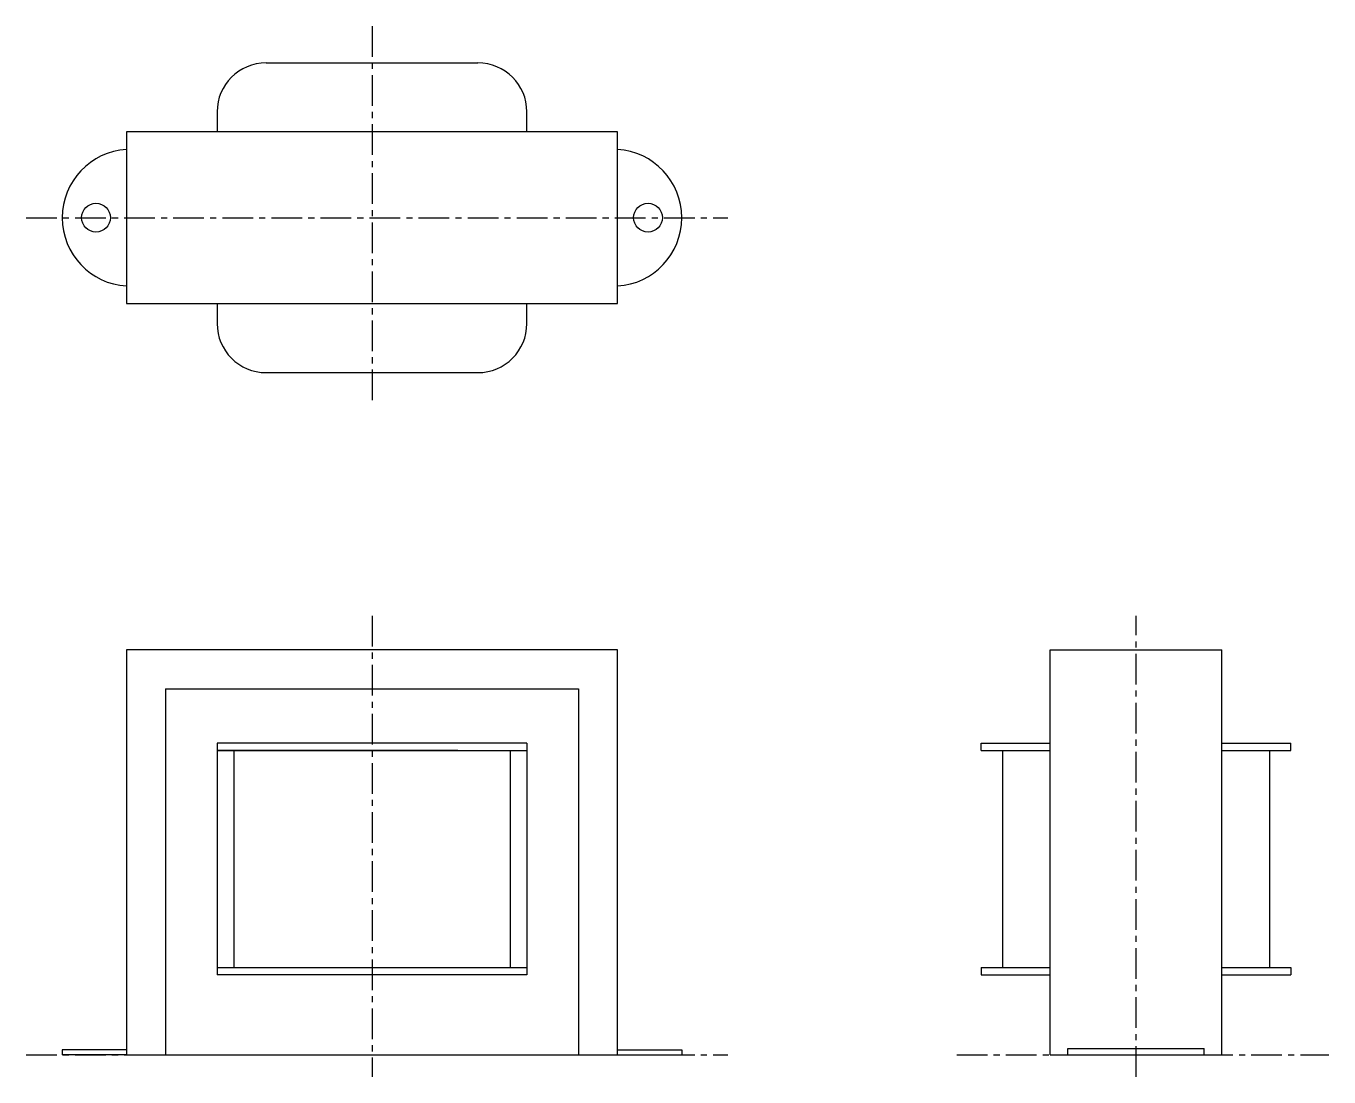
# Model space of a CAD drawing. Units: millimetres on the paper. Extents: x -105 to 107, y -91 to 81.
import ezdxf

# ---------------------------------------------------------------- set-up
doc = ezdxf.new("R2010")
doc.units = ezdxf.units.MM
doc.linetypes.add('CHAIN1', pattern=[8, 5, -1, 1, -1])
doc.layers.add('0-0_OUTLINE1', color=3, linetype='Continuous')
doc.layers.add('0-1_CENTER LINE1', color=4, linetype='CHAIN1')

msp = doc.modelspace()

# ---------------------------------------------------------------- linework, layer by layer
at = {"layer": '0-0_OUTLINE1'}
for p, q in [((-66.344, 74.738), (-31.844, 74.738)), ((-74.344, 66.738), (-74.344, 63.488)), ((-23.844, 63.488), (-23.844, 66.738)), ((-89.094, 63.488), (-89.094, 35.488)), ((-9.094, 63.488), (-89.094, 63.488)), ((-9.094, 35.488), (-9.094, 63.488)), ((-89.094, 35.488), (-9.094, 35.488)), ((-74.344, 35.488), (-74.344, 32.238)), ((-23.844, 32.238), (-23.844, 35.488)), ((-66.344, 24.238), (-31.844, 24.238)), ((61.467, -86.963), (61.467, -20.963)), ((61.467, -20.963), (89.467, -20.963)), ((89.467, -86.963), (89.467, -20.963)), ((-82.744, -27.313), (-82.744, -86.963)), ((-23.844, -36.163), (-74.344, -36.163)), ((-74.344, -36.163), (-74.344, -73.963)), ((-74.344, -37.363), (-23.844, -37.363)), ((-35.103, -37.363), (-74.344, -37.363)), ((-52.314, -37.363), (-74.344, -37.363)), ((-71.594, -37.363), (-71.594, -72.763)), ((-26.594, -37.363), (-26.594, -72.763)), ((50.217, -37.363), (50.217, -36.163)), ((50.217, -36.163), (61.467, -36.163)), ((50.217, -37.363), (61.467, -37.363)), ((53.717, -37.363), (53.717, -72.763)), ((89.467, -36.163), (100.717, -36.163)), ((89.467, -37.363), (100.717, -37.363)), ((97.217, -37.363), (97.217, -72.763)), ((100.717, -37.363), (100.717, -36.163)), ((-74.344, -72.763), (-23.844, -72.763)), ((50.217, -72.763), (50.217, -73.963)), ((50.217, -72.763), (61.467, -72.763)), ((50.217, -73.963), (61.467, -73.963)), ((89.467, -72.763), (100.717, -72.763)), ((89.467, -73.963), (100.717, -73.963)), ((100.717, -72.763), (100.717, -73.963)), ((-99.594, -86.163), (-99.594, -86.963)), ((-89.094, -86.163), (-99.594, -86.163)), ((-89.094, -86.963), (-99.594, -86.963)), ((-9.094, -86.163), (1.406, -86.163)), ((-9.094, -86.963), (1.406, -86.963)), ((1.406, -86.163), (1.406, -86.963)), ((61.467, -86.963), (89.467, -86.963)), ((64.367, -85.963), (86.567, -85.963)), ((64.367, -86.963), (64.367, -85.963)), ((86.567, -86.963), (86.567, -85.963))]:
    msp.add_line(p, q, dxfattribs=at)
msp.add_lwpolyline([(-89.094, -86.963), (-9.094, -86.963), (-9.094, -20.963), (-89.094, -20.963)], close=True, dxfattribs=at)
for points in [[(-82.744, -27.313), (-15.444, -27.313), (-15.444, -86.963)], [(-23.844, -36.163), (-23.844, -73.963), (-74.344, -73.963)]]:
    msp.add_lwpolyline(points, dxfattribs=at)
for centre in [(-94.094, 49.488), (-4.094, 49.488)]:
    msp.add_circle(centre, 2.35, dxfattribs=at)
for centre, radius, start, end in [((-66.344, 66.738), 8, 90, 180), ((-31.844, 66.738), 8, 0, 90), ((-88.444, 49.488), 11.15, 93.34201, 266.65799), ((-9.744, 49.488), 11.15, 273.34201, 86.65799), ((-66.344, 32.238), 8, 180, 270), ((-31.844, 32.238), 8, 270, 0)]:
    msp.add_arc(centre, radius, start, end, dxfattribs=at)
at = {"layer": '0-1_CENTER LINE1'}
for p, q in [((-49.094, 80.73), (-49.094, 19.219)), ((-105.492, 49.488), (8.926, 49.488)), ((-49.094, -15.415), (-49.094, -90.585)), ((75.467, -90.585), (75.467, -15.415)), ((-105.492, -86.963), (8.926, -86.963)), ((46.247, -86.963), (106.908, -86.963))]:
    msp.add_line(p, q, dxfattribs=at)

doc.saveas('drawing.dxf')
